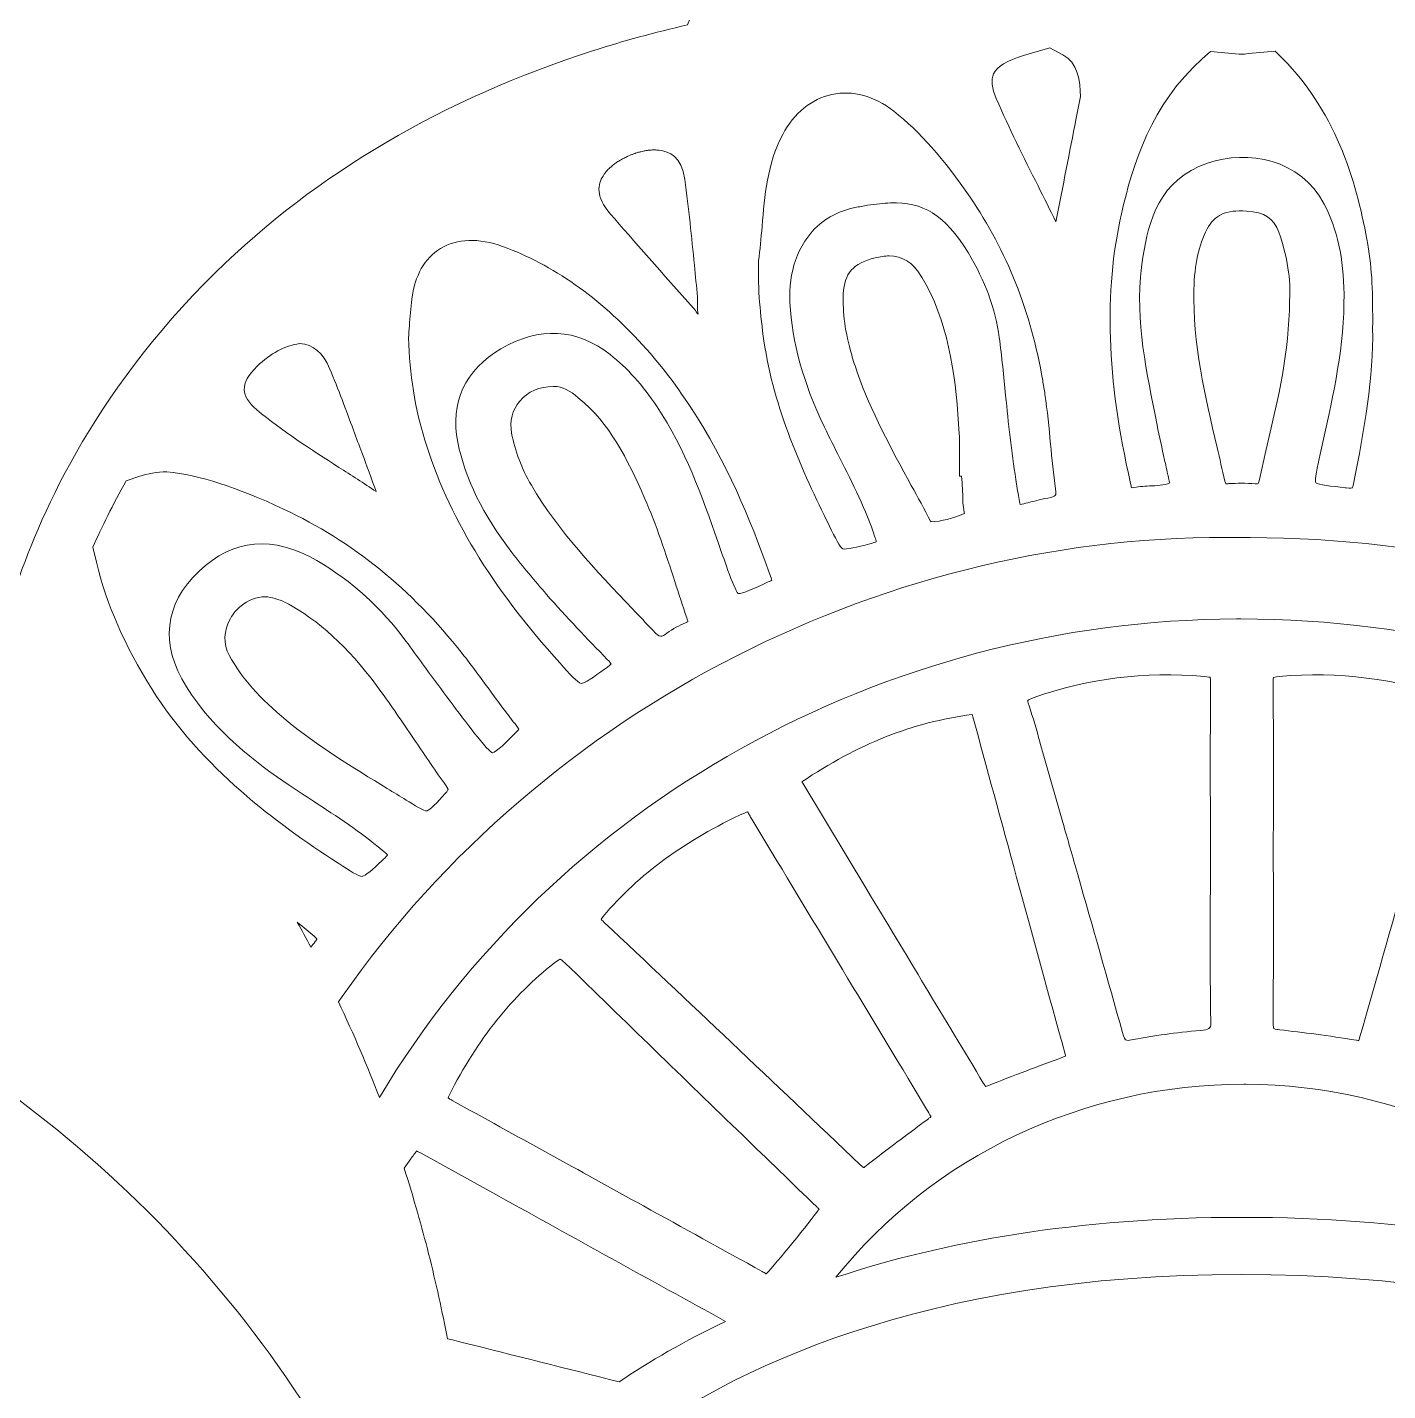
# Model space of a CAD drawing. Extents: x 126 to 8914, y -5970 to -48.
# Drawn here: x 7203.4 to 7580.5, y -1099.8 to -722 of the extents above; entities that cross this region are included whole.
import ezdxf

# ---------------------------------------------------------------- set-up
doc = ezdxf.new("R2010")
doc.units = 0
doc.header["$MEASUREMENT"] = 0
doc.layers.add('Layer 1', color=7, linetype='Continuous')

# ---------------------------------------------------------------- blocks, each defined once
blk = doc.blocks.new('block 6')
at = {"layer": 'Layer 1', "lineweight": 0}
for points, knots in [([(8858.21, -1015.29), (8804.98, -1065.04), (8743.32, -1092.86), (8679.92, -1095.7), (8596.38, -1099.43), (8514.39, -1071.01), (8452.29, -1045.84), (8430.15, -1036.87), (8407.8, -1027.16), (8386.17, -1017.79), (8377.96, -1014.23), (8369.71, -1010.65), (8361.4, -1007.09), (8410.2, -1007.99), (8465.96, -1006.76), (8552.78, -924.21), (8608.47, -871.26), (8681.86, -797.66), (8665.5, -711.42), (8662.21, -694.04), (8650.78, -652.65), (8599.78, -612.09), (8605.05, -621.92), (8641.55, -692.43), (8609.23, -747.25), (8593.89, -773.27), (8566.47, -791.29), (8509.72, -803.54), (8495.32, -806.64), (8479.55, -809), (8462.5, -810.6), (8531.63, -734.35), (8573.44, -634.19), (8586.8, -512.56), (8601.6, -377.97), (8577.78, -251.79), (8555.19, -169.65), (8550.53, -152.76), (8545.39, -135.8), (8539.9, -119.21), (8535.8, -106.87), (8530.71, -97.41), (8524.71, -90.84), (8524.71, -90.84), (8528.77, -88.46), (8528.77, -88.46), (8527.91, -86.99), (8507.22, -52.31), (8460.27, -49.9), (8429.9, -48.35), (8395.8, -60.81), (8358.9, -86.96), (8333.41, -105.04), (8306.47, -129.76), (8278.33, -160.89), (8226.61, -191.53), (8186.15, -218.95), (8151.02, -247.11), (8098.71, -289.06), (8041.06, -329.19), (7974.05, -338.54), (7917.14, -346.49), (7865.98, -328.74), (7811.81, -309.95), (7783.84, -300.25), (7754.92, -290.21), (7725.21, -284.09), (7638.29, -266.15), (7574.59, -281.57), (7540, -328.62), (7505.41, -281.57), (7441.71, -266.17), (7354.79, -284.09), (7325.08, -290.21), (7296.16, -300.25), (7268.19, -309.95), (7214.02, -328.74), (7162.86, -346.49), (7105.95, -338.54), (7038.94, -329.19), (6981.29, -289.06), (6928.98, -247.11), (6893.85, -218.95), (6853.4, -191.53), (6801.67, -160.89), (6773.53, -129.76), (6746.59, -105.04), (6721.1, -86.96), (6684.2, -60.81), (6650.1, -48.34), (6619.73, -49.9), (6572.78, -52.31), (6552.09, -86.99), (6551.23, -88.46), (6551.23, -88.46), (6555.29, -90.84), (6555.29, -90.84), (6549.29, -97.41), (6544.2, -106.87), (6540.12, -119.21), (6534.6, -135.81), (6529.45, -152.78), (6524.81, -169.65), (6502.22, -251.79), (6478.4, -377.97), (6493.2, -512.56), (6506.56, -634.19), (6548.37, -734.35), (6617.5, -810.6), (6600.45, -809), (6584.68, -806.64), (6570.28, -803.54), (6513.53, -791.29), (6486.11, -773.27), (6470.77, -747.25), (6438.45, -692.43), (6474.95, -621.92), (6480.22, -612.09), (6429.22, -652.65), (6417.79, -694.04), (6414.5, -711.42), (6398.14, -797.66), (6471.53, -871.26), (6527.22, -924.21), (6614.04, -1006.76), (6669.8, -1007.99), (6718.6, -1007.09), (6710.29, -1010.65), (6702.04, -1014.23), (6693.83, -1017.79), (6672.2, -1027.16), (6649.85, -1036.87), (6627.71, -1045.84), (6565.61, -1071.01), (6483.59, -1099.44), (6400.08, -1095.7), (6336.68, -1092.86), (6275.02, -1065.04), (6221.79, -1015.29), (6221.79, -1015.29), (6165.56, -962.7), (6165.56, -962.7), (6165.56, -962.7), (6209.91, -1025.63), (6209.91, -1025.63), (6259.46, -1095.9), (6344.09, -1155.64), (6425.53, -1177.81), (6460.7, -1187.39), (6497.65, -1192.84), (6536.23, -1194.15), (6525.34, -1205.21), (6509.98, -1221.91), (6492.74, -1244.03), (6462.4, -1282.95), (6420.42, -1346.57), (6392.73, -1428.62), (6361.59, -1520.91), (6354.53, -1617.18), (6371.76, -1714.74), (6393.22, -1836.34), (6452.66, -1960.18), (6548.45, -2082.83), (6548.45, -2082.83), (6557.04, -2093.81), (6557.04, -2093.81), (6557.04, -2093.81), (6562.08, -2080.8), (6562.08, -2080.8), (6562.28, -2080.26), (6583.72, -2026.12), (6646.97, -1966), (6658.24, -1955.3), (6671.32, -1943.97), (6686.37, -1932.46), (6684.61, -1962.41), (6683.28, -2025.33), (6694.68, -2105.3), (6703.93, -2170.25), (6719.74, -2232.83), (6741.65, -2291.3), (6769.05, -2364.39), (6806.12, -2431.24), (6851.85, -2490), (6853.74, -2492.77), (6879.32, -2530.81), (6899.18, -2586.87), (6918.01, -2639.98), (6935.42, -2720.7), (6911.56, -2803.61), (6911.56, -2803.61), (6905.31, -2825.39), (6905.31, -2825.39), (6905.31, -2825.39), (6923.77, -2812.24), (6923.77, -2812.24), (6925.33, -2811.13), (6962.61, -2784.27), (6993.85, -2735.29), (7018.49, -2696.64), (7042.96, -2637.53), (7032.58, -2563.6), (7033.17, -2564.35), (7033.72, -2565.04), (7034.23, -2565.72), (7055.9, -2594.87), (7079.45, -2622.28), (7104.19, -2647.18), (7148.9, -2692.2), (7195.06, -2726.33), (7241.41, -2748.67), (7295.37, -2774.66), (7349.82, -2784.7), (7403.33, -2778.49), (7418.55, -2809.06), (7444.02, -2832.77), (7468.69, -2855.76), (7494.89, -2880.15), (7519.63, -2903.18), (7532.73, -2933.46), (7532.73, -2933.46), (7540, -2950.23), (7540, -2950.23), (7540, -2950.23), (7547.27, -2933.46), (7547.27, -2933.46), (7560.37, -2903.18), (7585.11, -2880.15), (7611.31, -2855.76), (7635.98, -2832.77), (7661.45, -2809.06), (7676.67, -2778.49), (7730.18, -2784.7), (7784.63, -2774.66), (7838.59, -2748.67), (7884.94, -2726.33), (7931.12, -2692.2), (7975.81, -2647.18), (8000.55, -2622.28), (8024.1, -2594.88), (8045.77, -2565.74), (8046.28, -2565.06), (8046.83, -2564.35), (8047.42, -2563.6), (8037.04, -2637.53), (8061.51, -2696.64), (8086.15, -2735.29), (8117.39, -2784.27), (8154.67, -2811.13), (8156.23, -2812.24), (8156.23, -2812.24), (8174.69, -2825.39), (8174.69, -2825.39), (8174.69, -2825.39), (8168.44, -2803.61), (8168.44, -2803.61), (8144.58, -2720.7), (8161.99, -2639.98), (8180.82, -2586.87), (8200.7, -2530.77), (8226.28, -2492.73), (8228.15, -2490), (8273.88, -2431.24), (8310.95, -2364.39), (8338.34, -2291.3), (8360.26, -2232.83), (8376.07, -2170.25), (8385.32, -2105.3), (8396.72, -2025.33), (8395.39, -1962.41), (8393.63, -1932.46), (8408.68, -1943.97), (8421.76, -1955.3), (8433.03, -1966), (8496.28, -2026.12), (8517.72, -2080.26), (8517.92, -2080.8), (8517.92, -2080.8), (8522.94, -2093.84), (8522.94, -2093.84), (8522.94, -2093.84), (8531.55, -2082.83), (8531.55, -2082.83), (8627.34, -1960.18), (8686.78, -1836.34), (8708.24, -1714.74), (8725.47, -1617.18), (8718.41, -1520.91), (8687.27, -1428.62), (8659.58, -1346.57), (8617.6, -1282.95), (8587.26, -1244.03), (8570.02, -1221.91), (8554.66, -1205.21), (8543.77, -1194.15), (8582.35, -1192.84), (8619.3, -1187.39), (8654.47, -1177.81), (8735.91, -1155.64), (8820.54, -1095.9), (8870.09, -1025.63), (8870.09, -1025.63), (8914.44, -962.7), (8914.44, -962.7), (8914.44, -962.7), (8858.21, -1015.29), (8858.21, -1015.29)], [0, 0, 0, 0, 1, 1, 1, 2, 2, 2, 3, 3, 3, 4, 4, 4, 5, 5, 5, 6, 6, 6, 7, 7, 7, 8, 8, 8, 9, 9, 9, 10, 10, 10, 11, 11, 11, 12, 12, 12, 13, 13, 13, 14, 14, 14, 15, 15, 15, 16, 16, 16, 17, 17, 17, 18, 18, 18, 19, 19, 19, 20, 20, 20, 21, 21, 21, 22, 22, 22, 23, 23, 23, 24, 24, 24, 25, 25, 25, 26, 26, 26, 27, 27, 27, 28, 28, 28, 29, 29, 29, 30, 30, 30, 31, 31, 31, 32, 32, 32, 33, 33, 33, 34, 34, 34, 35, 35, 35, 36, 36, 36, 37, 37, 37, 38, 38, 38, 39, 39, 39, 40, 40, 40, 41, 41, 41, 42, 42, 42, 43, 43, 43, 44, 44, 44, 45, 45, 45, 46, 46, 46, 47, 47, 47, 48, 48, 48, 49, 49, 49, 50, 50, 50, 51, 51, 51, 52, 52, 52, 53, 53, 53, 54, 54, 54, 55, 55, 55, 56, 56, 56, 57, 57, 57, 58, 58, 58, 59, 59, 59, 60, 60, 60, 61, 61, 61, 62, 62, 62, 63, 63, 63, 64, 64, 64, 65, 65, 65, 66, 66, 66, 67, 67, 67, 68, 68, 68, 69, 69, 69, 70, 70, 70, 71, 71, 71, 72, 72, 72, 73, 73, 73, 74, 74, 74, 75, 75, 75, 76, 76, 76, 77, 77, 77, 78, 78, 78, 79, 79, 79, 80, 80, 80, 81, 81, 81, 82, 82, 82, 83, 83, 83, 84, 84, 84, 85, 85, 85, 86, 86, 86, 87, 87, 87, 88, 88, 88, 89, 89, 89, 90, 90, 90, 91, 91, 91, 92, 92, 92, 93, 93, 93, 94, 94, 94, 95, 95, 95, 96, 96, 96, 97, 97, 97, 98, 98, 98, 99, 99, 99, 100, 100, 100, 101, 101, 101, 102, 102, 102, 102]), ([(7155.47, -666.47), (7157.49, -663.76), (7159.71, -661.23), (7162.11, -658.93), (7163.16, -657.95), (7164.2, -656.99), (7165.25, -656.05), (7165.58, -655.75), (7165.91, -655.45), (7166.25, -655.17), (7166.97, -654.52), (7167.7, -653.9), (7168.43, -653.28), (7168.81, -652.97), (7169.19, -652.65), (7169.57, -652.35), (7170.3, -651.75), (7171.03, -651.18), (7171.75, -650.62), (7172.09, -650.35), (7172.44, -650.07), (7172.78, -649.82), (7173.81, -649.04), (7174.83, -648.3), (7175.85, -647.57), (7175.93, -647.52), (7176.01, -647.46), (7176.09, -647.41), (7177.12, -646.7), (7178.15, -646), (7179.18, -645.35), (7179.54, -645.11), (7179.91, -644.89), (7180.26, -644.67), (7181, -644.21), (7181.73, -643.77), (7182.46, -643.34), (7182.87, -643.12), (7183.26, -642.88), (7183.66, -642.66), (7184.4, -642.25), (7185.13, -641.85), (7185.88, -641.46), (7186.24, -641.27), (7186.6, -641.08), (7186.97, -640.89), (7188.01, -640.37), (7189.06, -639.86), (7190.1, -639.38), (7190.2, -639.34), (7190.29, -639.3), (7190.39, -639.26), (7191.45, -638.78), (7192.51, -638.34), (7193.57, -637.91), (7193.95, -637.77), (7194.31, -637.64), (7194.68, -637.5), (7195.44, -637.22), (7196.21, -636.93), (7196.97, -636.68), (7197.38, -636.53), (7197.78, -636.39), (7198.19, -636.27), (7198.97, -636.01), (7199.74, -635.79), (7200.52, -635.57), (7200.9, -635.46), (7201.26, -635.35), (7201.63, -635.25), (7202.73, -634.95), (7203.84, -634.68), (7204.97, -634.43), (7205, -634.43), (7205.03, -634.41), (7205.08, -634.41), (7206.22, -634.16), (7207.36, -633.95), (7208.5, -633.76), (7208.88, -633.7), (7209.24, -633.65), (7209.6, -633.61), (7210.41, -633.48), (7211.22, -633.37), (7212.04, -633.27), (7212.45, -633.23), (7212.86, -633.18), (7213.28, -633.15), (7214.1, -633.07), (7214.92, -633), (7215.75, -632.94), (7216.11, -632.93), (7216.49, -632.89), (7216.85, -632.88), (7218.04, -632.81), (7219.23, -632.78), (7220.42, -632.78), (7220.42, -632.78), (7220.42, -632.78), (7220.43, -632.78), (7221.82, -632.78), (7223.23, -632.83), (7224.66, -632.91), (7225.01, -632.94), (7225.35, -632.96), (7225.7, -632.97), (7228.54, -633.18), (7231.42, -633.53), (7234.33, -634.02), (7234.69, -634.08), (7235.04, -634.14), (7235.41, -634.22), (7238.33, -634.76), (7241.28, -635.46), (7244.29, -636.3), (7244.65, -636.41), (7245.01, -636.52), (7245.39, -636.61), (7248.39, -637.5), (7251.44, -638.54), (7254.53, -639.75), (7254.91, -639.89), (7255.29, -640.05), (7255.67, -640.19), (7257.22, -640.81), (7258.77, -641.46), (7260.34, -642.14), (7221.16, -670.95), (7180.46, -701.83), (7143.4, -736.29), (7136.39, -713.55), (7141.3, -685.45), (7155.47, -666.47)], [0, 0, 0, 0, 1, 1, 1, 2, 2, 2, 3, 3, 3, 4, 4, 4, 5, 5, 5, 6, 6, 6, 7, 7, 7, 8, 8, 8, 9, 9, 9, 10, 10, 10, 11, 11, 11, 12, 12, 12, 13, 13, 13, 14, 14, 14, 15, 15, 15, 16, 16, 16, 17, 17, 17, 18, 18, 18, 19, 19, 19, 20, 20, 20, 21, 21, 21, 22, 22, 22, 23, 23, 23, 24, 24, 24, 25, 25, 25, 26, 26, 26, 27, 27, 27, 28, 28, 28, 29, 29, 29, 30, 30, 30, 31, 31, 31, 32, 32, 32, 33, 33, 33, 34, 34, 34, 35, 35, 35, 36, 36, 36, 37, 37, 37, 38, 38, 38, 39, 39, 39, 40, 40, 40, 41, 41, 41, 42, 42, 42, 43, 43, 43, 44, 44, 44, 44]), ([(7176.38, -732.83), (7198.71, -715.51), (7227.29, -704.49), (7263.74, -699.12), (7305.61, -692.95), (7346.64, -698.14), (7385.68, -714.56), (7387.2, -715.21), (7388.07, -715.67), (7388.56, -715.97), (7388.46, -716.28), (7388.3, -716.71), (7388.07, -717.3), (7388.07, -717.3), (7386.4, -721.35), (7386.4, -721.35), (7377.37, -723.46), (7368.56, -725.83), (7360.05, -728.57), (7318.76, -741.82), (7283.61, -762.48), (7255.57, -789.96), (7220.91, -823.94), (7205.93, -859.59), (7200.12, -877.54), (7169.17, -852.7), (7133.3, -833.52), (7092.7, -819.97), (7092.99, -819.56), (7093.27, -819.13), (7093.54, -818.7), (7093.54, -818.7), (7093.83, -818.26), (7093.83, -818.26), (7094.09, -817.85), (7094.35, -817.45), (7094.63, -817.06), (7094.63, -817.06), (7095.17, -816.28), (7095.17, -816.28), (7095.17, -816.28), (7095.41, -815.55), (7095.41, -815.55), (7095.66, -815.19), (7096.37, -814.46), (7096.86, -813.95), (7097.5, -813.3), (7098.23, -812.58), (7098.88, -811.75), (7126.26, -777.67), (7150.88, -752.6), (7176.38, -732.83)], [0, 0, 0, 0, 1, 1, 1, 2, 2, 2, 3, 3, 3, 4, 4, 4, 5, 5, 5, 6, 6, 6, 7, 7, 7, 8, 8, 8, 9, 9, 9, 10, 10, 10, 11, 11, 11, 12, 12, 12, 13, 13, 13, 14, 14, 14, 15, 15, 15, 16, 16, 16, 17, 17, 17, 17]), ([(7483.52, -765.97), (7479.58, -758.11), (7475.48, -749.95), (7471.96, -741.8), (7470.68, -738.84), (7470.44, -736.61), (7471.2, -734.96), (7472.15, -732.94), (7474.94, -731.21), (7479.5, -729.87), (7479.5, -729.87), (7486.78, -727.71), (7486.78, -727.71), (7486.78, -727.71), (7490.44, -729.64), (7490.44, -729.64), (7494.41, -731.73), (7495.28, -737.04), (7495.28, -741.22), (7495.28, -741.22), (7494.01, -747.66), (7494.01, -747.66), (7492.34, -756.27), (7490.41, -766.1), (7488.49, -775.96), (7486.86, -772.62), (7485.2, -769.3), (7483.52, -765.97)], [0, 0, 0, 0, 1, 1, 1, 2, 2, 2, 3, 3, 3, 4, 4, 4, 5, 5, 5, 6, 6, 6, 7, 7, 7, 8, 8, 8, 9, 9, 9, 9]), ([(7562.87, -771.09), (7556.34, -758.5), (7541.65, -755.84), (7530.5, -759.7), (7517.08, -764.36), (7514.21, -775.57), (7512.58, -785.71), (7510.16, -800.72), (7513.11, -815.3), (7515.95, -829.4), (7515.95, -829.4), (7516.52, -832.24), (7516.52, -832.24), (7517.17, -835.48), (7517.89, -838.71), (7518.6, -841.94), (7519.01, -843.76), (7519.41, -845.58), (7519.8, -847.4), (7519.85, -847.67), (7519.93, -847.96), (7520.02, -848.27), (7518.42, -848.95), (7516.52, -849.05), (7514.39, -849.14), (7512.77, -849.22), (7511.11, -849.3), (7509.42, -849.65), (7509.39, -849.46), (7509.34, -849.28), (7509.31, -849.13), (7509.31, -849.13), (7509.16, -848.45), (7509.16, -848.45), (7502.53, -819.18), (7501.72, -795.43), (7506.65, -773.73), (7509.69, -760.26), (7515, -743.18), (7529.05, -730.77), (7529.05, -730.77), (7531.33, -728.76), (7531.33, -728.76), (7533.95, -728.96), (7536.6, -729.19), (7539.26, -729.44), (7539.26, -729.44), (7540, -729.5), (7540, -729.5), (7540, -729.5), (7540.74, -729.44), (7540.74, -729.44), (7543.61, -729.17), (7546.46, -728.93), (7549.29, -728.69), (7549.29, -728.69), (7551.19, -730.61), (7551.19, -730.61), (7566.88, -746.31), (7572.12, -766.46), (7574.94, -782.25), (7576.14, -789.01), (7576.33, -795.86), (7576.27, -805.5), (7576.57, -818.86), (7573.94, -833.49), (7570.99, -848.53), (7570.85, -849.28), (7570.69, -849.59), (7570.69, -849.65), (7570.58, -849.7), (7570.14, -849.78), (7568.97, -849.65), (7568.97, -849.65), (7568.68, -849.62), (7568.68, -849.62), (7564.98, -849.21), (7561.13, -848.78), (7560.52, -848.29), (7560.18, -847.45), (7560.97, -843.84), (7561.75, -840.34), (7561.75, -840.34), (7562.49, -836.97), (7562.49, -836.97), (7565.44, -823.74), (7568.48, -810.06), (7568.34, -796.02), (7568.22, -785.97), (7566.5, -778.05), (7562.87, -771.09)], [0, 0, 0, 0, 1, 1, 1, 2, 2, 2, 3, 3, 3, 4, 4, 4, 5, 5, 5, 6, 6, 6, 7, 7, 7, 8, 8, 8, 9, 9, 9, 10, 10, 10, 11, 11, 11, 12, 12, 12, 13, 13, 13, 14, 14, 14, 15, 15, 15, 16, 16, 16, 17, 17, 17, 18, 18, 18, 19, 19, 19, 20, 20, 20, 21, 21, 21, 22, 22, 22, 23, 23, 23, 24, 24, 24, 25, 25, 25, 26, 26, 26, 27, 27, 27, 28, 28, 28, 29, 29, 29, 30, 30, 30, 30]), ([(7442.65, -770.71), (7440.68, -770.77), (7438.56, -771.01), (7436.28, -771.37), (7435.14, -771.56), (7433.99, -771.77), (7432.75, -772), (7424.78, -773.6), (7418.95, -778.97), (7416.31, -786.62), (7415.1, -790.08), (7414.57, -794.02), (7414.77, -798.3), (7415.34, -809.38), (7418.38, -820.36), (7424.35, -832.87), (7425.73, -835.73), (7427.15, -838.57), (7428.58, -841.4), (7432.14, -848.46), (7435.82, -855.74), (7438.33, -863.29), (7438.55, -863.94), (7438.63, -864.35), (7438.66, -864.59), (7438.44, -864.69), (7438.03, -864.86), (7437.31, -865.05), (7437.31, -865.05), (7436.92, -865.15), (7436.92, -865.15), (7433.36, -866.08), (7430.27, -866.89), (7429.41, -866.51), (7428.62, -866.16), (7427.28, -863.44), (7425.73, -860.29), (7425.73, -860.29), (7425.6, -860.03), (7425.6, -860.03), (7418.27, -845.15), (7410.23, -827.69), (7407.57, -808.94), (7406.54, -801.65), (7405.89, -795.08), (7406.03, -786.74), (7406.51, -783.69), (7406.76, -780.54), (7407.03, -777.21), (7407.73, -768.71), (7408.46, -759.91), (7412.76, -751.74), (7415.88, -745.79), (7420.74, -741.85), (7426.42, -740.65), (7432.12, -739.43), (7438.2, -741.07), (7443.52, -745.27), (7450.86, -751.06), (7457.4, -758.42), (7464.68, -769.12), (7474.94, -784.16), (7481.54, -800.8), (7484.82, -819.91), (7485.04, -821.17), (7485.25, -822.45), (7485.44, -823.75), (7486.1, -828.29), (7486.56, -833), (7487, -837.52), (7487.4, -841.62), (7487.81, -845.87), (7488.36, -850.04), (7488.62, -851.85), (7488.63, -851.99), (7486.26, -852.47), (7483.96, -852.93), (7482.17, -853.4), (7480.72, -853.76), (7479.97, -853.95), (7479.17, -854.18), (7478.57, -854.3), (7478.33, -853.31), (7478.06, -851.6), (7477.77, -849.81), (7477.77, -849.81), (7477.38, -847.31), (7477.38, -847.31), (7476.11, -839.63), (7475.32, -831.7), (7474.54, -824.02), (7474.02, -818.77), (7473.47, -813.32), (7472.79, -807.95), (7471.77, -800.18), (7468.88, -792.28), (7464.14, -784.48), (7457.65, -773.76), (7451.53, -770.45), (7442.65, -770.71)], [0, 0, 0, 0, 1, 1, 1, 2, 2, 2, 3, 3, 3, 4, 4, 4, 5, 5, 5, 6, 6, 6, 7, 7, 7, 8, 8, 8, 9, 9, 9, 10, 10, 10, 11, 11, 11, 12, 12, 12, 13, 13, 13, 14, 14, 14, 15, 15, 15, 16, 16, 16, 17, 17, 17, 18, 18, 18, 19, 19, 19, 20, 20, 20, 21, 21, 21, 22, 22, 22, 23, 23, 23, 24, 24, 24, 25, 25, 25, 26, 26, 26, 27, 27, 27, 28, 28, 28, 29, 29, 29, 30, 30, 30, 31, 31, 31, 32, 32, 32, 33, 33, 33, 33]), ([(7389.29, -801.51), (7389.22, -801.4), (7389.14, -801.31), (7389.06, -801.21), (7388.73, -800.74), (7388.38, -800.26), (7388.04, -799.88), (7379.58, -790.45), (7371.29, -780.98), (7365.02, -773.78), (7360.67, -768.81), (7361.62, -765.55), (7362.95, -763.25), (7363.09, -763.01), (7363.25, -762.76), (7363.44, -762.51), (7363.5, -762.43), (7363.58, -762.33), (7363.64, -762.25), (7363.77, -762.1), (7363.9, -761.94), (7364.04, -761.78), (7364.13, -761.67), (7364.23, -761.57), (7364.32, -761.48), (7364.47, -761.34), (7364.59, -761.19), (7364.75, -761.07), (7364.86, -760.96), (7364.97, -760.86), (7365.08, -760.77), (7365.23, -760.64), (7365.38, -760.5), (7365.54, -760.37), (7365.65, -760.27), (7365.78, -760.18), (7365.91, -760.08), (7366.08, -759.96), (7366.24, -759.83), (7366.41, -759.72), (7366.54, -759.63), (7366.68, -759.53), (7366.81, -759.44), (7366.98, -759.32), (7367.16, -759.21), (7367.35, -759.1), (7367.49, -759.01), (7367.63, -758.93), (7367.77, -758.83), (7367.96, -758.72), (7368.15, -758.63), (7368.34, -758.52), (7368.49, -758.44), (7368.63, -758.36), (7368.79, -758.28), (7368.98, -758.19), (7369.18, -758.07), (7369.39, -757.98), (7369.53, -757.92), (7369.67, -757.84), (7369.83, -757.77), (7370.04, -757.68), (7370.26, -757.58), (7370.48, -757.49), (7370.62, -757.44), (7370.77, -757.38), (7370.91, -757.31), (7371.16, -757.22), (7371.41, -757.12), (7371.68, -757.05), (7371.79, -757), (7371.89, -756.97), (7372, -756.92), (7372.36, -756.81), (7372.71, -756.7), (7373.08, -756.6), (7373.2, -756.57), (7373.33, -756.54), (7373.46, -756.51), (7373.69, -756.44), (7373.93, -756.4), (7374.17, -756.33), (7374.33, -756.3), (7374.47, -756.29), (7374.63, -756.25), (7374.83, -756.22), (7375.04, -756.19), (7375.24, -756.16), (7375.4, -756.13), (7375.56, -756.11), (7375.72, -756.1), (7375.91, -756.08), (7376.1, -756.06), (7376.31, -756.05), (7376.45, -756.03), (7376.61, -756.03), (7376.76, -756.03), (7376.92, -756.02), (7377.08, -756.02), (7377.24, -756.02), (7377.68, -756.03), (7378.11, -756.05), (7378.52, -756.11), (7381.17, -756.49), (7384.79, -757.74), (7385.66, -764.18), (7386.72, -772.21), (7387.51, -780.22), (7388.29, -787.96), (7388.57, -790.97), (7388.87, -793.9), (7389.16, -796.73), (7389.16, -797.35), (7389.18, -797.82), (7389.18, -798.19), (7389.18, -798.66), (7389.19, -798.91), (7389.18, -799.17), (7389.1, -800.04), (7389.19, -800.85), (7389.29, -801.51)], [0, 0, 0, 0, 1, 1, 1, 2, 2, 2, 3, 3, 3, 4, 4, 4, 5, 5, 5, 6, 6, 6, 7, 7, 7, 8, 8, 8, 9, 9, 9, 10, 10, 10, 11, 11, 11, 12, 12, 12, 13, 13, 13, 14, 14, 14, 15, 15, 15, 16, 16, 16, 17, 17, 17, 18, 18, 18, 19, 19, 19, 20, 20, 20, 21, 21, 21, 22, 22, 22, 23, 23, 23, 24, 24, 24, 25, 25, 25, 26, 26, 26, 27, 27, 27, 28, 28, 28, 29, 29, 29, 30, 30, 30, 31, 31, 31, 32, 32, 32, 33, 33, 33, 34, 34, 34, 35, 35, 35, 36, 36, 36, 37, 37, 37, 38, 38, 38, 39, 39, 39, 40, 40, 40, 40]), ([(7553.27, -797.68), (7553.27, -797.68), (7553.25, -797.89), (7553.25, -797.89), (7553.15, -811.86), (7550.07, -825.05), (7547.06, -837.79), (7546.28, -841.1), (7545.51, -844.41), (7544.78, -847.72), (7544.67, -848.22), (7544.56, -848.43), (7544.56, -848.46), (7544.5, -848.48), (7544.24, -848.54), (7543.72, -848.51), (7542.44, -848.43), (7541.19, -848.38), (7539.95, -848.38), (7538.73, -848.38), (7537.55, -848.41), (7536.39, -848.49), (7536.25, -848.51), (7536.12, -848.51), (7536.01, -848.51), (7535.71, -848.51), (7535.55, -848.48), (7535.55, -848.49), (7535.5, -848.43), (7535.39, -848.24), (7535.3, -847.77), (7534.6, -844.66), (7533.87, -841.58), (7533.15, -838.47), (7529.81, -824.24), (7526.35, -809.52), (7526.73, -794.69), (7526.91, -787.63), (7528.03, -782.45), (7530.39, -777.91), (7532.37, -774.06), (7535.65, -772.59), (7541.31, -772.95), (7546.33, -773.29), (7548.91, -774.98), (7550.26, -778.83), (7552.62, -785.54), (7553.65, -792.06), (7553.27, -797.68)], [0, 0, 0, 0, 1, 1, 1, 2, 2, 2, 3, 3, 3, 4, 4, 4, 5, 5, 5, 6, 6, 6, 7, 7, 7, 8, 8, 8, 9, 9, 9, 10, 10, 10, 11, 11, 11, 12, 12, 12, 13, 13, 13, 14, 14, 14, 15, 15, 15, 16, 16, 16, 16]), ([(7377.95, -827.19), (7373.93, -821.17), (7369.67, -816.44), (7364.92, -812.7), (7355.73, -805.47), (7345.26, -804.9), (7334.67, -811.09), (7324.75, -816.9), (7320.49, -826.11), (7322.71, -837.02), (7324.76, -847.21), (7329.53, -856.91), (7337.7, -867.54), (7340.77, -871.51), (7344, -875.4), (7347.31, -879.19), (7352.83, -885.49), (7358.58, -891.49), (7364.13, -897.2), (7364.73, -897.8), (7365.05, -898.21), (7365.19, -898.45), (7364.99, -898.67), (7364.59, -899.04), (7363.83, -899.58), (7363.83, -899.58), (7363.4, -899.88), (7363.4, -899.88), (7360.49, -901.97), (7357.72, -903.94), (7356.88, -903.83), (7356, -903.72), (7353.62, -901.1), (7351.07, -898.26), (7331.82, -876.88), (7319.9, -857.25), (7313.57, -836.48), (7310.85, -827.55), (7309.36, -818.24), (7309.03, -808.06), (7309.12, -806.97), (7309.2, -805.86), (7309.28, -804.77), (7309.47, -802.33), (7309.66, -799.82), (7309.96, -797.38), (7310.77, -790.87), (7313.53, -786.01), (7317.91, -783.32), (7322.44, -780.57), (7328.55, -780.36), (7335.12, -782.75), (7349.13, -787.88), (7361.82, -796.81), (7373.93, -810.04), (7379.76, -816.44), (7384.77, -823.26), (7389.11, -830.23), (7398.66, -845.53), (7404.94, -861.52), (7409.63, -874.9), (7409.67, -875.04), (7409.72, -875.15), (7409.74, -875.25), (7409.6, -875.34), (7409.37, -875.45), (7409.06, -875.59), (7409.06, -875.59), (7408.77, -875.74), (7408.77, -875.74), (7405.13, -877.41), (7401.36, -879.16), (7400.48, -878.95), (7400.38, -878.89), (7400.27, -878.78), (7400.18, -878.62), (7399.4, -877.56), (7398.28, -874.42), (7397.18, -871.4), (7397.18, -871.4), (7397.07, -871.07), (7397.07, -871.07), (7396.3, -868.9), (7395.54, -866.73), (7394.78, -864.56), (7390.36, -851.94), (7385.79, -838.9), (7377.95, -827.19)], [0, 0, 0, 0, 1, 1, 1, 2, 2, 2, 3, 3, 3, 4, 4, 4, 5, 5, 5, 6, 6, 6, 7, 7, 7, 8, 8, 8, 9, 9, 9, 10, 10, 10, 11, 11, 11, 12, 12, 12, 13, 13, 13, 14, 14, 14, 15, 15, 15, 16, 16, 16, 17, 17, 17, 18, 18, 18, 19, 19, 19, 20, 20, 20, 21, 21, 21, 22, 22, 22, 23, 23, 23, 24, 24, 24, 25, 25, 25, 26, 26, 26, 27, 27, 27, 28, 28, 28, 29, 29, 29, 29]), ([(7462.36, -846.42), (7462.36, -846.42), (7462.36, -846.47), (7462.36, -846.47), (7462.53, -848.79), (7462.69, -850.98), (7462.66, -853.15), (7462.64, -854.05), (7462.8, -854.89), (7462.94, -855.63), (7463, -855.97), (7463.08, -856.42), (7463.12, -856.72), (7459.84, -858.17), (7456.8, -858.94), (7453.86, -859.08), (7453.82, -859.02), (7453.78, -858.96), (7453.74, -858.89), (7452, -855.57), (7450.2, -852.26), (7448.38, -848.97), (7442.87, -838.88), (7437.2, -828.5), (7433.39, -817.56), (7432.85, -816), (7432.34, -814.43), (7431.88, -812.83), (7430.08, -806.62), (7429.32, -801.08), (7429.56, -795.88), (7429.81, -790.26), (7432.28, -787.47), (7438.37, -785.93), (7439.77, -785.57), (7441.05, -785.4), (7442.24, -785.4), (7445.97, -785.4), (7448.77, -787.17), (7451.05, -790.87), (7451.54, -791.7), (7452.03, -792.54), (7452.48, -793.37), (7459.3, -805.91), (7460.74, -820.06), (7461.71, -834.66), (7461.83, -836.54), (7461.79, -838.43), (7461.75, -840.44), (7461.74, -841.39), (7461.72, -842.34), (7461.72, -843.29), (7461.72, -843.29), (7461.72, -846.4), (7461.72, -846.4), (7461.72, -846.4), (7462.36, -846.42), (7462.36, -846.42)], [0, 0, 0, 0, 1, 1, 1, 2, 2, 2, 3, 3, 3, 4, 4, 4, 5, 5, 5, 6, 6, 6, 7, 7, 7, 8, 8, 8, 9, 9, 9, 10, 10, 10, 11, 11, 11, 12, 12, 12, 13, 13, 13, 14, 14, 14, 15, 15, 15, 16, 16, 16, 17, 17, 17, 18, 18, 18, 19, 19, 19, 19]), ([(7263.52, -822.47), (7263.44, -820.51), (7264.64, -818.32), (7267.08, -815.98), (7270.85, -812.37), (7274.71, -810.3), (7278.87, -809.66), (7282.75, -809.98), (7285.25, -812.12), (7287.22, -816.74), (7289.58, -822.28), (7291.71, -828.06), (7293.79, -833.65), (7294.56, -835.73), (7295.34, -837.82), (7296.11, -839.9), (7297.47, -843.49), (7298.77, -847.08), (7300.07, -850.69), (7296.65, -848.38), (7293.15, -846.13), (7289.75, -843.97), (7282.02, -839.01), (7274.05, -833.9), (7267, -828.01), (7264.75, -826.14), (7263.58, -824.27), (7263.52, -822.47)], [0, 0, 0, 0, 1, 1, 1, 2, 2, 2, 3, 3, 3, 4, 4, 4, 5, 5, 5, 6, 6, 6, 7, 7, 7, 8, 8, 8, 9, 9, 9, 9]), ([(7386.44, -886.69), (7386.33, -886.77), (7386.12, -886.9), (7385.77, -887.05), (7384.16, -887.77), (7382.29, -888.68), (7380.66, -889.94), (7379.93, -890.51), (7379.47, -890.85), (7378.95, -890.79), (7378.43, -890.73), (7377.83, -890.27), (7376.81, -889.19), (7374.91, -887.17), (7373.01, -885.15), (7371.1, -883.16), (7361.01, -872.57), (7350.57, -861.63), (7343.11, -848.94), (7340.39, -844.3), (7338.54, -839.45), (7337.62, -834.5), (7337, -831.21), (7337.81, -828.04), (7339.88, -825.6), (7342.07, -823.02), (7345.42, -821.55), (7349.17, -821.55), (7349.17, -821.55), (7349.41, -821.55), (7349.41, -821.55), (7351.8, -821.57), (7353.67, -822.71), (7356.09, -824.69), (7364.96, -831.92), (7369.67, -841.58), (7374.49, -852.53), (7377.78, -860), (7380.36, -867.93), (7382.84, -875.61), (7383.94, -878.98), (7385.03, -882.35), (7386.18, -885.71), (7386.37, -886.22), (7386.42, -886.53), (7386.44, -886.69)], [0, 0, 0, 0, 1, 1, 1, 2, 2, 2, 3, 3, 3, 4, 4, 4, 5, 5, 5, 6, 6, 6, 7, 7, 7, 8, 8, 8, 9, 9, 9, 10, 10, 10, 11, 11, 11, 12, 12, 12, 13, 13, 13, 14, 14, 14, 15, 15, 15, 15]), ([(7312.94, -898.4), (7311.4, -896.31), (7309.87, -894.21), (7308.33, -892.1), (7301.59, -882.94), (7293.29, -875.44), (7283.67, -869.8), (7271.7, -862.79), (7260.4, -863.8), (7251, -872.71), (7241.31, -881.93), (7240.11, -893.01), (7247.5, -904.77), (7255.37, -917.26), (7266.84, -925.9), (7275.95, -932.03), (7278.18, -933.53), (7280.44, -935), (7282.69, -936.47), (7289.15, -940.69), (7295.81, -945.04), (7301.73, -950.01), (7302.6, -950.74), (7303, -951.16), (7303.19, -951.4), (7303.05, -951.62), (7302.75, -951.99), (7302.13, -952.56), (7302.13, -952.56), (7301.68, -952.97), (7301.68, -952.97), (7299.1, -955.36), (7297.06, -957.24), (7296.19, -957.31), (7295.24, -957.34), (7292.8, -955.77), (7289.69, -953.74), (7289.69, -953.74), (7289.23, -953.44), (7289.23, -953.44), (7272.62, -942.63), (7251.77, -927.42), (7237.92, -905.39), (7230.36, -893.39), (7225.32, -881.89), (7222.54, -870.28), (7222.54, -870.28), (7221.54, -866.13), (7221.54, -866.13), (7223.99, -860.56), (7227.05, -854.33), (7230.83, -847.69), (7230.83, -847.69), (7234.33, -846.5), (7234.33, -846.5), (7236.74, -845.66), (7239.36, -845.23), (7242.1, -845.22), (7251.09, -846.13), (7261.37, -849.43), (7274.43, -855.55), (7293.58, -864.56), (7309.77, -877.64), (7323.93, -895.54), (7326.54, -898.85), (7329.07, -902.33), (7331.54, -905.69), (7333.96, -908.98), (7336.46, -912.4), (7339.06, -915.71), (7339.39, -916.12), (7339.55, -916.39), (7339.61, -916.53), (7339.52, -916.67), (7339.3, -916.97), (7338.77, -917.49), (7336.48, -919.79), (7333.31, -922.96), (7332.36, -923.04), (7331.37, -922.83), (7328.41, -919.03), (7326.65, -916.77), (7321.96, -910.75), (7317.37, -904.48), (7312.94, -898.4)], [0, 0, 0, 0, 1, 1, 1, 2, 2, 2, 3, 3, 3, 4, 4, 4, 5, 5, 5, 6, 6, 6, 7, 7, 7, 8, 8, 8, 9, 9, 9, 10, 10, 10, 11, 11, 11, 12, 12, 12, 13, 13, 13, 14, 14, 14, 15, 15, 15, 16, 16, 16, 17, 17, 17, 18, 18, 18, 19, 19, 19, 20, 20, 20, 21, 21, 21, 22, 22, 22, 23, 23, 23, 24, 24, 24, 25, 25, 25, 26, 26, 26, 27, 27, 27, 28, 28, 28, 28]), ([(7539.72, -885.98), (7539.72, -885.98), (7538.54, -885.98), (7538.54, -885.98), (7440.42, -886.37), (7349.65, -937.14), (7300.96, -1018.6), (7297.66, -1009.97), (7293.9, -1001.09), (7289.62, -992.07), (7289.62, -992.07), (7290.64, -990.6), (7290.64, -990.6), (7346.89, -910.36), (7442.51, -861.63), (7540.19, -863.44), (7540.19, -863.44), (7542.33, -863.44), (7542.33, -863.44), (7641.26, -863.44), (7733.53, -910.78), (7789.49, -990.36), (7789.49, -990.36), (7790.5, -991.82), (7790.5, -991.82), (7786.21, -1000.84), (7782.45, -1009.73), (7779.14, -1018.36), (7730.13, -936.57), (7638.73, -885.98), (7539.72, -885.98)], [0, 0, 0, 0, 1, 1, 1, 2, 2, 2, 3, 3, 3, 4, 4, 4, 5, 5, 5, 6, 6, 6, 7, 7, 7, 8, 8, 8, 9, 9, 9, 10, 10, 10, 10]), ([(7320, -933.21), (7320, -933.23), (7319.92, -933.56), (7319.18, -934.37), (7317.01, -936.76), (7314.97, -939.01), (7314.17, -939.15), (7313.4, -939.28), (7310.61, -937.55), (7308.36, -936.16), (7306.64, -935.1), (7304.9, -934.04), (7303.16, -932.98), (7293.64, -927.17), (7283.81, -921.15), (7275.14, -914.06), (7267.94, -908.16), (7262.76, -902.27), (7259.32, -896.05), (7257.63, -892.99), (7257.77, -889.16), (7259.69, -885.82), (7260.46, -884.47), (7261.48, -883.32), (7262.63, -882.38), (7264.55, -880.82), (7266.91, -879.9), (7269.34, -879.82), (7271.15, -879.98), (7272.97, -880.5), (7274.89, -881.4), (7275.52, -881.7), (7276.15, -882.05), (7276.82, -882.43), (7285.71, -887.66), (7293.61, -895.29), (7301.67, -906.43), (7304.85, -910.86), (7307.98, -915.47), (7310.99, -919.93), (7313.73, -923.97), (7316.55, -928.13), (7319.45, -932.2), (7319.95, -932.91), (7320, -933.21), (7320, -933.21)], [0, 0, 0, 0, 1, 1, 1, 2, 2, 2, 3, 3, 3, 4, 4, 4, 5, 5, 5, 6, 6, 6, 7, 7, 7, 8, 8, 8, 9, 9, 9, 10, 10, 10, 11, 11, 11, 12, 12, 12, 13, 13, 13, 14, 14, 14, 15, 15, 15, 15]), ([(7531.29, -938.3), (7531.29, -938.3), (7531.29, -950.66), (7531.29, -950.66), (7531.29, -954.87), (7531.29, -959.06), (7531.28, -963.26), (7531.25, -974.34), (7531.2, -985.78), (7531.4, -997.05), (7531.42, -997.36), (7531.42, -997.62), (7531.4, -997.86), (7531.39, -999.54), (7531.01, -999.78), (7528.57, -1000), (7521.61, -1000.63), (7515.54, -1001.46), (7510.02, -1002.53), (7509.13, -1002.71), (7508.56, -1002.8), (7508.17, -1002.74), (7507.52, -1002.63), (7507.34, -1002.06), (7506.93, -1000.57), (7502.86, -985.99), (7498.67, -971.25), (7494.52, -956.75), (7493.13, -951.91), (7491.75, -947.11), (7490.39, -942.35), (7490.39, -942.35), (7485.12, -923.97), (7485.12, -923.97), (7484.74, -922.66), (7484.37, -921.34), (7484.03, -920.03), (7483.11, -916.74), (7482.17, -913.33), (7481.03, -910.01), (7480.69, -908.98), (7480.7, -908.58), (7480.69, -908.57), (7480.75, -908.5), (7481.08, -908.2), (7482.19, -907.82), (7497.45, -902.47), (7512.96, -900.54), (7529.57, -901.89), (7530.79, -902), (7531.2, -902.2), (7531.21, -902.17), (7531.25, -902.25), (7531.39, -902.63), (7531.37, -903.74), (7531.25, -915.26), (7531.26, -926.98), (7531.29, -938.3)], [0, 0, 0, 0, 1, 1, 1, 2, 2, 2, 3, 3, 3, 4, 4, 4, 5, 5, 5, 6, 6, 6, 7, 7, 7, 8, 8, 8, 9, 9, 9, 10, 10, 10, 11, 11, 11, 12, 12, 12, 13, 13, 13, 14, 14, 14, 15, 15, 15, 16, 16, 16, 17, 17, 17, 18, 18, 18, 19, 19, 19, 19]), ([(7548.75, -963.12), (7548.75, -959), (7548.74, -954.88), (7548.74, -950.77), (7548.74, -950.77), (7548.75, -938.8), (7548.75, -938.8), (7548.77, -927.34), (7548.79, -915.5), (7548.67, -903.83), (7548.67, -902.61), (7548.8, -902.24), (7548.77, -902.24), (7548.83, -902.19), (7549.21, -902), (7550.4, -901.9), (7566.8, -900.54), (7582.74, -902.52), (7597.78, -907.81), (7598.97, -908.22), (7599.27, -908.52), (7599.35, -908.47), (7599.35, -908.47), (7599.35, -908.57), (7599.35, -908.57), (7599.35, -908.73), (7599.31, -909.03), (7599.17, -909.56), (7591.3, -936.71), (7582.88, -966.11), (7572.66, -1002.09), (7572.56, -1002.42), (7572.48, -1002.63), (7572.42, -1002.77), (7572.28, -1002.77), (7572.07, -1002.75), (7571.75, -1002.71), (7563.92, -1001.47), (7556.97, -1000.52), (7550.5, -999.84), (7550.16, -999.79), (7549.91, -999.76), (7549.69, -999.71), (7549.05, -999.57), (7548.88, -999.43), (7548.88, -999.43), (7548.88, -999.43), (7548.75, -999.24), (7548.69, -998.56), (7548.67, -998.34), (7548.66, -998.05), (7548.66, -997.69), (7548.79, -986.16), (7548.77, -974.45), (7548.75, -963.12)], [0, 0, 0, 0, 1, 1, 1, 2, 2, 2, 3, 3, 3, 4, 4, 4, 5, 5, 5, 6, 6, 6, 7, 7, 7, 8, 8, 8, 9, 9, 9, 10, 10, 10, 11, 11, 11, 12, 12, 12, 13, 13, 13, 14, 14, 14, 15, 15, 15, 16, 16, 16, 17, 17, 17, 18, 18, 18, 18]), ([(7491.05, -1006.58), (7491.12, -1006.81), (7491.15, -1006.98), (7491.17, -1007.09), (7491.04, -1007.15), (7490.85, -1007.25), (7490.56, -1007.36), (7483.79, -1009.86), (7476.59, -1012.55), (7469.59, -1015.35), (7469.32, -1015.45), (7469.15, -1015.5), (7469.04, -1015.53), (7468.92, -1015.42), (7468.73, -1015.16), (7468.45, -1014.69), (7457.69, -996.79), (7446.89, -978.9), (7436.09, -960.99), (7436.09, -960.99), (7418.3, -931.47), (7418.3, -931.47), (7418.3, -931.47), (7418.08, -931.12), (7418.08, -931.12), (7433.42, -920.71), (7448.85, -914.6), (7465.22, -912.45), (7465.22, -912.45), (7465.28, -912.45), (7465.28, -912.45), (7465.33, -912.6), (7465.41, -912.82), (7465.47, -913.11), (7472.95, -940.59), (7481.81, -973.18), (7491.05, -1006.58)], [0, 0, 0, 0, 1, 1, 1, 2, 2, 2, 3, 3, 3, 4, 4, 4, 5, 5, 5, 6, 6, 6, 7, 7, 7, 8, 8, 8, 9, 9, 9, 10, 10, 10, 11, 11, 11, 12, 12, 12, 12]), ([(7363.28, -970.05), (7362.82, -969.62), (7362.58, -969.34), (7362.47, -969.18), (7362.55, -969.04), (7362.71, -968.78), (7362.99, -968.43), (7372.92, -956.67), (7385.79, -947.25), (7402.31, -939.67), (7402.63, -939.53), (7402.87, -939.45), (7403.03, -939.42), (7403.18, -939.67), (7403.41, -940.08), (7403.58, -940.38), (7403.77, -940.75), (7403.96, -941.11), (7404.18, -941.46), (7419.11, -966.16), (7434, -990.88), (7448.9, -1015.59), (7448.9, -1015.59), (7452.64, -1021.8), (7452.64, -1021.8), (7453.06, -1022.51), (7453.48, -1023.25), (7453.87, -1023.93), (7453.82, -1023.97), (7453.79, -1024), (7453.76, -1024.01), (7453.54, -1024.17), (7453.32, -1024.31), (7453.13, -1024.47), (7451.21, -1025.91), (7449.3, -1027.34), (7447.38, -1028.78), (7443.58, -1031.59), (7439.66, -1034.52), (7435.87, -1037.55), (7435.54, -1037.82), (7435.32, -1037.94), (7435.19, -1038.01), (7435.05, -1037.91), (7434.75, -1037.71), (7434.26, -1037.23), (7410.4, -1014.56), (7386.53, -991.96), (7363.28, -970.05)], [0, 0, 0, 0, 1, 1, 1, 2, 2, 2, 3, 3, 3, 4, 4, 4, 5, 5, 5, 6, 6, 6, 7, 7, 7, 8, 8, 8, 9, 9, 9, 10, 10, 10, 11, 11, 11, 12, 12, 12, 13, 13, 13, 14, 14, 14, 15, 15, 15, 16, 16, 16, 16]), ([(6429.68, -1162.55), (6374.97, -1147.64), (6318.74, -1115.03), (6273.63, -1073.67), (6313.41, -1096.67), (6355.96, -1109.57), (6399.38, -1111.52), (6485.95, -1115.38), (6570.07, -1086.29), (6633.66, -1060.5), (6655.98, -1051.46), (6678.41, -1041.73), (6700.13, -1032.31), (6749.96, -1010.7), (6801.5, -988.33), (6854.32, -973.25), (6945.93, -947.03), (7033.32, -945.94), (7107.03, -970.1), (7182.91, -994.95), (7249.23, -1048.88), (7288.97, -1118.09), (7296.98, -1132), (7303.81, -1146.34), (7309.5, -1161.16), (7310.23, -1163.12), (7310.96, -1165.09), (7311.69, -1167.05), (7323.43, -1199.64), (7329.72, -1234.55), (7330.65, -1272.3), (7322.88, -1254.25), (7314.21, -1238.69), (7304.72, -1225.79), (7295.13, -1212.78), (7285.71, -1200.72), (7276.18, -1189.62), (7275.95, -1189.34), (7275.71, -1189.05), (7275.47, -1188.78), (7235.36, -1142.31), (7193.01, -1112.9), (7126.28, -1101.8), (7106.95, -1098.59), (7085.69, -1096.94), (7062.02, -1096.94), (7000.05, -1096.94), (6921.54, -1108.21), (6817.65, -1131.92), (6817.65, -1131.92), (6817.63, -1131.91), (6817.63, -1131.91), (6817.63, -1131.91), (6817.61, -1131.92), (6817.61, -1131.92), (6786.9, -1138.94), (6753.96, -1147.04), (6718.58, -1156.25), (6660.76, -1171.31), (6605.51, -1178.78), (6553.27, -1178.62), (6553.27, -1178.62), (6553.26, -1178.62), (6553.26, -1178.62), (6553.26, -1178.62), (6552.93, -1178.23), (6552.93, -1178.23), (6552.85, -1178.27), (6552.69, -1178.41), (6552.45, -1178.62), (6509.39, -1178.45), (6468.4, -1173.08), (6429.68, -1162.55)], [0, 0, 0, 0, 1, 1, 1, 2, 2, 2, 3, 3, 3, 4, 4, 4, 5, 5, 5, 6, 6, 6, 7, 7, 7, 8, 8, 8, 9, 9, 9, 10, 10, 10, 11, 11, 11, 12, 12, 12, 13, 13, 13, 14, 14, 14, 15, 15, 15, 16, 16, 16, 17, 17, 17, 18, 18, 18, 19, 19, 19, 20, 20, 20, 21, 21, 21, 22, 22, 22, 23, 23, 23, 24, 24, 24, 24]), ([(7283.69, -974.61), (7283.61, -974.77), (7283.45, -975.02), (7283.18, -975.38), (7282.75, -975.94), (7282.37, -976.44), (7282.01, -976.94), (7280.77, -974.64), (7279.51, -972.34), (7278.21, -970.03), (7279.92, -971.43), (7281.52, -972.74), (7282.89, -973.88), (7283.32, -974.23), (7283.56, -974.47), (7283.69, -974.61)], [0, 0, 0, 0, 1, 1, 1, 2, 2, 2, 3, 3, 3, 4, 4, 4, 5, 5, 5, 5]), ([(7422.83, -1049.48), (7419.95, -1053.55), (7411.16, -1064.24), (7408.15, -1067.48), (7408.14, -1067.46), (7408.12, -1067.46), (7408.11, -1067.45), (7407.77, -1067.21), (7407.43, -1066.99), (7407.08, -1066.8), (7396.09, -1060.74), (7385.12, -1054.69), (7374.15, -1048.63), (7356.49, -1038.88), (7338.82, -1029.13), (7321.14, -1019.41), (7320.98, -1019.31), (7320.84, -1019.23), (7320.71, -1019.17), (7320.35, -1018.95), (7320.14, -1018.79), (7320.02, -1018.68), (7320.05, -1018.54), (7320.14, -1018.31), (7320.3, -1018), (7328.23, -1002.39), (7337.81, -990.36), (7349.6, -981.19), (7350.69, -980.34), (7351.09, -980.28), (7351.09, -980.28), (7351.1, -980.28), (7351.5, -980.37), (7352.5, -981.34), (7368.85, -997.29), (7385.53, -1013.44), (7401.68, -1029.05), (7408.52, -1035.66), (7415.36, -1042.3), (7422.2, -1048.91), (7422.4, -1049.1), (7422.61, -1049.29), (7422.83, -1049.48)], [0, 0, 0, 0, 1, 1, 1, 2, 2, 2, 3, 3, 3, 4, 4, 4, 5, 5, 5, 6, 6, 6, 7, 7, 7, 8, 8, 8, 9, 9, 9, 10, 10, 10, 11, 11, 11, 12, 12, 12, 13, 13, 13, 14, 14, 14, 14]), ([(7540.59, -1014.91), (7540.59, -1014.91), (7541.09, -1014.91), (7541.09, -1014.91), (7584.61, -1015.05), (7625.89, -1034.97), (7652.49, -1068.41), (7622.9, -1058.63), (7585.84, -1051.79), (7540, -1051.79), (7494.16, -1051.79), (7457.12, -1058.63), (7427.51, -1068.4), (7454.36, -1034.79), (7496.23, -1014.91), (7540.59, -1014.91)], [0, 0, 0, 0, 1, 1, 1, 2, 2, 2, 3, 3, 3, 4, 4, 4, 5, 5, 5, 5]), ([(7307.83, -1038.18), (7307.83, -1038.18), (7309.19, -1036.25), (7309.19, -1036.25), (7309.77, -1035.43), (7310.38, -1034.6), (7310.98, -1033.78), (7310.98, -1033.78), (7311.23, -1033.42), (7311.23, -1033.42), (7311.25, -1033.4), (7311.26, -1033.38), (7311.26, -1033.37), (7311.67, -1033.57), (7312.1, -1033.8), (7312.51, -1034.02), (7312.51, -1034.02), (7334.04, -1045.92), (7334.04, -1045.92), (7354.65, -1057.32), (7375.93, -1069.1), (7396.93, -1080.62), (7385.58, -1086.02), (7375.78, -1091.73), (7367.41, -1097.37), (7367.41, -1097.37), (7364.72, -1096.69), (7364.72, -1096.69), (7350.22, -1093.03), (7335.73, -1089.39), (7321.23, -1085.76), (7321.23, -1085.76), (7319.83, -1085.42), (7319.83, -1085.42), (7318.4, -1077.96), (7316.69, -1070.11), (7314.62, -1061.89), (7312.73, -1054.45), (7310.5, -1046.51), (7307.83, -1038.18)], [0, 0, 0, 0, 1, 1, 1, 2, 2, 2, 3, 3, 3, 4, 4, 4, 5, 5, 5, 6, 6, 6, 7, 7, 7, 8, 8, 8, 9, 9, 9, 10, 10, 10, 11, 11, 11, 12, 12, 12, 13, 13, 13, 13]), ([(7682.83, -1202.06), (7650.32, -1234.33), (7616.36, -1291.52), (7639.14, -1380.83), (7653.26, -1436.17), (7680.71, -1488.31), (7707.27, -1538.73), (7745.85, -1611.99), (7785.74, -1687.75), (7783.29, -1772.56), (7782.45, -1801.44), (7775.17, -1831.97), (7761.54, -1863.71), (7759.94, -1867.43), (7758.26, -1871.17), (7756.49, -1874.94), (7748.1, -1837.1), (7734.66, -1790.01), (7711.17, -1748.38), (7694.92, -1719.58), (7665.99, -1680.52), (7620.37, -1657.91), (7593.54, -1644.61), (7565.04, -1627.64), (7549.72, -1601.27), (7547.19, -1596.92), (7545.02, -1592.31), (7543.28, -1587.42), (7543.28, -1587.42), (7540.79, -1586.6), (7540.79, -1586.6), (7540.79, -1586.6), (7538.31, -1587.42), (7538.31, -1587.42), (7536.57, -1592.31), (7534.4, -1596.92), (7531.86, -1601.27), (7516.54, -1627.64), (7488.05, -1644.61), (7461.22, -1657.91), (7415.59, -1680.52), (7386.66, -1719.58), (7370.42, -1748.38), (7346.45, -1790.85), (7332.95, -1839), (7324.61, -1877.2), (7322.44, -1872.67), (7320.38, -1868.18), (7318.46, -1863.71), (7304.85, -1831.97), (7297.55, -1801.44), (7296.71, -1772.56), (7294.26, -1687.75), (7334.17, -1611.99), (7372.74, -1538.73), (7399.29, -1488.31), (7426.74, -1436.17), (7440.86, -1380.83), (7463.64, -1291.52), (7429.68, -1234.33), (7397.17, -1202.06), (7371.7, -1176.78), (7343.62, -1162.78), (7329.66, -1156.84), (7335.35, -1147.85), (7347.37, -1131.84), (7368.55, -1115.97), (7397.96, -1093.92), (7451.59, -1067.62), (7540, -1067.62), (7628.41, -1067.62), (7682.04, -1093.92), (7711.47, -1115.97), (7732.63, -1131.84), (7744.66, -1147.86), (7750.34, -1156.84), (7736.38, -1162.78), (7708.3, -1176.78), (7682.83, -1202.06)], [0, 0, 0, 0, 1, 1, 1, 2, 2, 2, 3, 3, 3, 4, 4, 4, 5, 5, 5, 6, 6, 6, 7, 7, 7, 8, 8, 8, 9, 9, 9, 10, 10, 10, 11, 11, 11, 12, 12, 12, 13, 13, 13, 14, 14, 14, 15, 15, 15, 16, 16, 16, 17, 17, 17, 18, 18, 18, 19, 19, 19, 20, 20, 20, 21, 21, 21, 22, 22, 22, 23, 23, 23, 24, 24, 24, 25, 25, 25, 26, 26, 26, 26])]:
    blk.add_open_spline(points, degree=3, knots=knots, dxfattribs=at)

msp = doc.modelspace()

# ---------------------------------------------------------------- block references
at = {"layer": 'Layer 1'}
msp.add_blockref('block 6', (0, 0), dxfattribs=at)

doc.saveas('drawing.dxf')
